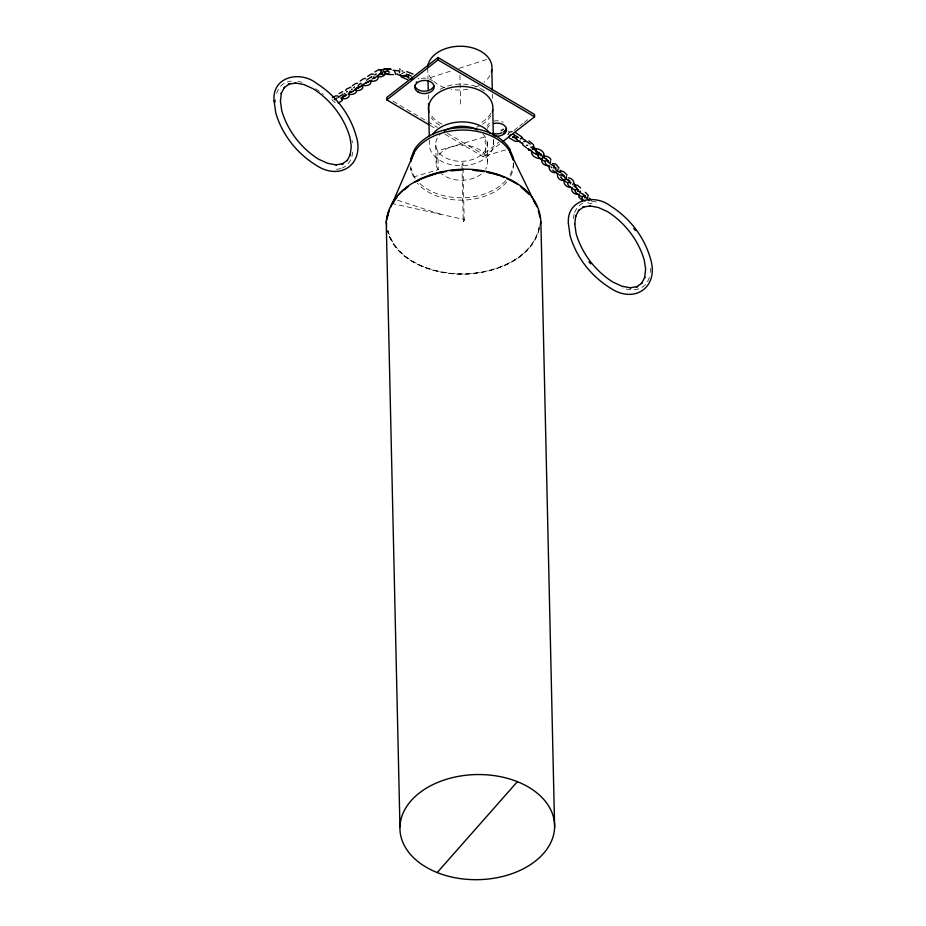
<?xml version="1.0" encoding="UTF-8"?>
<svg xmlns="http://www.w3.org/2000/svg" width="926" height="926" viewBox="0 0 926 926"><rect width="100%" height="100%" fill="white"/><g stroke="black" fill="none" stroke-linecap="round" stroke-linejoin="round"><path stroke-width="0.69" stroke-dasharray="4.63 3.47" d="M539.349 225.851C533.978 257.926 497.146 271.816 468.209 273.818C435.833 275.335 393.376 262.185 386.906 225.898M539.383 228.618C531.142 261.456 492.296 273.841 461.912 274.374C432.893 273.783 396.293 262.232 387.774 231.234M507.506 134.664L509.358 132.372M461.958 165.094L462.896 162.698L464.192 219.439L463.255 221.835L461.912 162.721M463.544 221.789L464.644 219.612L392.67 203.639M444.943 134.166L483.303 156.783L483.256 154.422L499.207 141.979M514.011 130.427L518.572 126.874M519.717 125.982L523.132 123.32M524.266 122.429L527.693 119.767M483.303 156.783L500.399 143.449M509.566 132.337L508.189 133.691L508.872 134.444M430.44 77.587L452.258 70.561M459.076 68.362L487.724 59.137M505.538 149.885L485.56 155.765L485.131 136.84L437.824 150.776L438.253 169.689L414.281 176.75L414.339 179.112L410.843 170.315L410.785 167.953L414.281 176.75A51.578 35.038 -1.3 0 0 418.147 181.797M510.527 131.886L512.958 131.7M510.631 131.92L511.823 131.758M397.532 200.213L440.475 214.242M335.247 102.682L331.531 99.418M587.616 202.574C588.982 203.708 593.659 204.322 592.675 201.417M508.131 131.156L510.191 132.198M418.112 78.212L418.899 78.664M392.913 101.166L437.466 127.429M447.362 133.263L483.256 154.422M430.092 125.415L435.035 128.332M482.99 133.876L485.93 137.951A25.789 17.525 -1.3 0 1 472.781 159.422A25.789 17.525 -1.3 0 1 439.977 153.739L437.026 149.665A25.789 17.525 -1.3 0 1 441.1 133.321M438.253 169.689L437.454 168.578A25.789 17.525 -1.3 0 1 450.615 147.107A25.789 17.525 -1.3 0 1 483.418 152.79L486.37 156.876A25.789 17.525 -1.3 0 1 485.687 169.215M492.4 94.116L492.493 98.399M493.431 139.803L493.558 145.521M487.215 142.43L487.643 161.344M459.921 75.145L460.627 105.969M435.741 145.185L436.169 164.099M427.719 67.864L427.974 79.277M428.333 94.984L428.425 99.267M410.831 166.391L410.843 170.315M649.3 277.395A51.578 27.942 52 0 1 622.608 288.055M573.31 218.767A51.578 27.942 52 0 1 574.259 213.837M574.699 212.54A51.578 27.942 52 0 1 583.866 202.771M591.737 201.474A51.578 27.942 52 0 1 596.876 202.088M650.399 268.378A51.578 27.942 52 0 1 650.249 272.464M490.861 115.646A32.236 21.9 -1.3 0 1 482.446 124.223M480.073 125.589A32.236 21.9 -1.3 0 1 476.543 127.209M439.746 125.253A32.236 21.9 -1.3 0 1 431.342 117.776M490.815 113.273A32.236 21.9 -1.3 0 1 481.126 122.626M441.899 124.038A32.236 21.9 -1.3 0 1 431.296 115.414M440.128 89.324A32.236 21.9 -1.3 0 1 479.344 87.912M480.455 88.468A32.236 21.9 -1.3 0 1 485.49 91.743M340.942 168.474A51.578 27.942 52 0 1 335.675 169.342M275.601 102.439A51.578 27.942 52 0 1 275.647 99.684M276.7 93.422A51.578 27.942 52 0 1 291.377 81.152M297.987 81.419A51.578 27.942 52 0 1 302.026 82.345M315.592 88.746A51.578 27.942 52 0 1 323.382 94.545M351.915 140.127A51.578 27.942 52 0 1 352.389 142.824M352.69 152.049A51.578 27.942 52 0 1 342.134 168.046M539.198 227.669A76.603 52.041 -1.3 0 1 464.308 273.876A76.603 52.041 -1.3 0 1 387.612 230.933M513.525 163.775A51.578 35.038 -1.3 0 1 510.319 176.669M506.649 182.04A51.578 35.038 -1.3 0 1 417.325 183.186M513.467 162.721A51.578 35.038 -1.3 0 1 509.566 175.523M505.723 180.674A51.578 35.038 -1.3 0 1 419.061 182.746M481.219 174.1A25.789 17.525 -1.3 0 1 440.406 172.653M489.958 75.446A32.236 21.9 -1.3 0 1 483.904 82.356M479.17 85.4A32.236 21.9 -1.3 0 1 475.628 87.021M467.827 89.255A32.236 21.9 -1.3 0 1 451.147 89.359M444.63 87.669A32.236 21.9 -1.3 0 1 427.974 72.147M493.269 139.803A32.236 21.9 -1.3 0 1 460.916 165.719A32.236 21.9 -1.3 0 1 429.895 139.826M487.4 128.482A9.665 6.575 -1.3 0 1 489.634 125.404M421.353 78.444A9.665 6.575 -1.3 0 1 432.488 80.909M487.342 126.121A9.665 6.575 -1.3 0 1 489.588 123.042M493.755 121.121A9.665 6.575 -1.3 0 1 503.235 122.313"/><path stroke-width="1.39" d="M522.079 137.743L522.067 138.738M400.356 74.52L401.398 76.985L407.533 79.578M566.469 176.195L566.261 177.341M570.729 183.047L568.147 180.084L568.761 180.281M573.935 183.221C573.993 180.535 571.099 177.919 568.46 177.827M587.767 196.636L587.559 197.794M540.969 155.128L540.726 154.133L535.818 151.065M366.117 82.032L365.701 83.051M387.89 216.371L388.307 212.286L389.557 209.82M522.38 143.067L522.762 144.896L526.408 147.778M532.218 147.257L532.288 146.632M388.225 70.955C389.267 70.376 382.068 72.402 380.841 72.367M345.641 90.517L346.567 89L350.931 87.148M399.951 826.953L386.211 221.615C390.575 184.772 432.627 169.331 465.188 169.203C497.019 169.215 539.036 185.154 540.888 221.962L554.616 827.288A77.367 52.562 -1.3 0 1 437.199 872.57A77.367 52.562 -1.3 0 1 440.035 781.498A77.367 52.562 -1.3 0 1 554.616 827.288M540.286 224.624L540.888 221.962M570.347 183.823L570.277 183.105M585 197.643L584.954 196.902L589.364 200.525M501.105 130.67L503.385 129.281M548.169 161.807L548.308 160.962L546.155 158.844M550.449 162.409L550.53 160.777M551.398 167.675L551.56 167.074M557.938 169.539L558.112 168.949M559.721 175.477L560.195 174.296M345.525 94.846L344.796 95.934M531.732 150.973C530.262 155.684 537.323 159.538 541.467 158.358M522.773 143.843C521.813 142.743 513.016 139.305 517.125 136.724M520.4 138.935L520.62 138.356M389.314 210.873L387.311 216.013A76.603 52.041 -1.3 0 0 386.767 220.075M390.83 207.019L414.304 152.281A51.578 35.038 -1.3 0 1 461.924 130.045A51.578 35.038 -1.3 0 1 509.589 151.065L533.989 201.011A76.603 52.041 -1.3 0 1 535.425 203.523M410.831 161.17L414.304 152.281M373.942 77.865L373.884 76.522M392.67 203.639L396.71 197.423M542.173 158.601C539.916 161.934 544.627 166.472 548.065 165.407M549.662 165.731C547.266 169.308 552.787 174.238 556.329 172.236M557.984 173.532C555.612 177.121 561.098 182.052 564.652 180.049M564.64 180.165C562.371 183.498 567.094 188.036 570.532 186.971M572.604 184.563L572.916 183.973M572.129 187.295C569.872 190.629 574.583 195.166 578.021 194.101M580.104 191.694L580.405 191.103M579.282 193.985L578.877 197.203L582.767 200.803M585.058 197.62L585.429 196.335L583.033 194.043M410.75 79.115C410.415 81.141 414.385 76.511 411.7 78.143M540.228 155.684C540.09 152.443 544.349 159.851 546.294 158.716M543.307 157.142C546.676 152.107 537.358 146.655 533.052 149.514M504.276 132.731C507.309 129.327 503.663 135.509 504.091 133.02M380.968 73.721L380.841 71.869M360.237 81.002L363.467 78.733L365.666 78.409M353.443 90.979L355.723 88.942M375.123 77.796L376.87 76.175M532.832 149.109L533.874 147.5L533.515 144.896M437.199 872.57L517.379 781.671M359.288 86.905L357.853 88.34M371.245 77.414L371.777 76.719L367.68 79.312M352.389 85.678L355.422 83.653M367.657 76.349L371.025 74.196L373.687 74.126M360.04 86.882L358.235 88.225L356.73 87.762M374.868 71.904L378.757 69.577L381.767 69.948M399.384 72.853L399.731 70.932L393.041 70.318M367.784 82.24L369.08 81.048M375.018 77.83L372.518 78.664M380.609 74.103L380.03 74.693M404.187 189.807L408.389 186.496M343.095 96.026L344.622 96.107M353.165 91.188C353.292 90.204 351.672 93.619 349.82 91.338M566.075 178.938L566.666 178.186L565.219 179.424M548.076 160.615L547.266 161.193M542.752 157.86C545.113 154.908 549.373 156.529 550.912 159.538M557.07 171.761L557.753 171.125M346.856 94.718L344.229 96.501M359.994 86.917L361.603 85.505M416.827 81.916L416.202 82.379M562.846 174.782L561.434 175.292M343.164 97.473L341.381 98.862M359.635 84.231L359.08 84.694A5.672 0.729 -37.5 0 0 358.038 85.643M363.71 84.972L361.534 86.639M371.743 80.053L369.972 81.442M339.09 96.732L343.083 94.139M374.903 74.902L376.269 73.883M502.679 141.678L534.58 116.792L534.522 114.43L437.998 57.528L386.721 97.519L386.779 99.881L428.854 124.686M386.779 99.881L438.044 59.901L437.998 57.528M504.161 131.758L505.538 130.3M346.532 92.068L347.366 91.477M353.755 87.657L354.589 87.067M341.578 97.589L344.518 95.748M360.168 83.803L361.001 83.213M348.489 93.352L351.649 91.396L350.132 91.489M362.135 85.088L365.064 83.247M377.403 75.758L380.331 73.918M339.055 93.607L342.632 91.616M536.235 152.2L537.497 151.852L530.806 147.13M538.423 153.959L539.082 152.269M380.192 70.515L384.603 68.86L390.818 69.45M559.246 172.155L559.999 171.68M332.422 97.647L335.721 95.853L337.874 95.957M334.367 99.557L336.67 98.156M356.302 88.537L358.883 86.986L357.76 87.183M368.212 81.916L365.805 83.224M416.526 181.589L421.191 178.787L439.202 172.595L446.228 171.576M388.816 73.467L382.415 74.659M409.003 75.018L407.834 76.314L408.829 78.328M561.272 175.766L564.316 175.824M523.653 141.528L526.524 141.389L530.309 144.155M520.123 141.076L515.423 141.435L509.231 137.951M574.132 185.431L577.326 185.131L580.671 188.036M384.51 69.01L390.992 69.114M338.256 103.041L342.331 100.483L341.173 97.624M552.44 163.578L555.669 164.029L559.003 168.023M397.393 73.964L395.344 74.207M538.064 154.098L534.001 153.288L528.41 148.762M553.285 167.803L555.982 168.011M510.758 134.432L509.034 136.342M530.899 150.197L528.561 150.325M527.716 145.324L526.5 145.394M512.807 137.476L514.381 136.654L514.405 135.393M451.853 170.766L463.174 169.909M561.04 171.287L562.858 171.31M393.376 74.589L388.515 74.508L384.614 72.425M356.279 83.352L357.633 83.328M473.163 170.268L484.298 171.669M389.591 72.193L387.184 70.943M576.03 189.737C571.932 190.224 562.557 181.091 570.96 182.457M553.794 165.847L553.169 165.638L555.01 167.317M576.25 187.411L575.636 187.202L577.465 188.881M577.801 189.39C570.393 189.101 579.502 196.81 582.952 196.775M517.148 139.282L512.622 136.84M486.995 172.271L497.829 174.678L504.219 177.526M406.757 71.626L413.042 74.057M541.027 154.029C533.307 152.501 540.645 160.719 544.569 160.974M548.493 160.892C542.381 159.006 545.588 166.067 549.72 166.796M553.933 165.777L551.086 164.515M569.745 180.709C563.899 178.822 564.987 176.727 561.735 173.602M576.4 187.341L574.108 186.404M585.614 196.266C581.401 194.24 580.625 199.923 585.07 200.977M398.053 74.798L404.477 76.441L406.167 75.677L406.387 74.138L411.294 76.094M355.804 90.181C358.455 91.662 364.89 89 362.298 85.69M401.977 70.839L402.741 71.117M567.858 182.758L564.212 180.894L560.577 177.063M399.592 68.987L400.182 69.311M403.944 75.376L408.829 77.344M379.209 73.987C380.748 75.735 382.716 72.078 382.345 73.64M377.403 76.025C380.69 78.872 389.128 73.941 383.48 70.804M370.192 80.458C372.784 82.657 380.273 80.041 377.565 76.36M348.512 93.653C351.371 96.165 359.508 92.473 355.318 88.977M341.289 98.063C343.882 100.251 351.371 97.635 348.662 93.954M560.346 172.537L558.112 171.322M506.777 178.672L514.439 182.098L517.727 184.621M557.996 174.319L552.741 170.129M582.199 193.835L581.042 193.198M362.124 84.393C364.589 87.287 373.12 84.845 370.342 80.77M527.461 148.588L528.075 148.936M515.134 132.406L521.755 136.863M513.293 134.409L518.548 137.557M543.342 155.059L545.113 156.262M438.044 59.901L534.58 116.792M563.471 171.507L567.071 174.968M522.079 138.194L525.667 140.59M535.078 153.346L538.11 155.383M573.993 183.904L575.046 184.679M381.315 72.309L381.755 72.888M522.114 188.001L529.186 194.425M533.92 147.35L536.281 149.387M528.908 140.868L532.844 144.155M589.26 198.129L591.355 200.085M585.29 192.284L588.461 195.618M560.068 170.245L561.735 171.842M550.264 163.89L547.96 161.957M557.753 171.021C554.257 169.111 555.75 169.053 555.774 168.15M580.22 192.585L577.778 190.235L577.581 191.346L578.264 189.645M335.247 99.661L334.668 98.989M533.978 201.046L537.138 207.019M394.661 71.522L395.275 73.027M410.785 161.413L410.774 158.797L414.246 149.919A51.578 35.038 -1.3 0 1 461.866 127.672A51.578 35.038 -1.3 0 1 509.543 148.704L513.027 157.501A51.578 35.038 -1.3 0 1 513.398 160.094M538.284 211.024L540.194 217.679M386.211 221.615L386.674 224.474M513.027 157.501L513.085 159.862L509.589 151.065L509.543 148.704M491.845 69.855L492.296 89.834M492.748 109.824L493.338 135.52M428.009 80.712L428.229 90.702M428.53 103.55L429.27 136.388M515.909 137.824L515.909 138.449M590.626 263.91A51.578 27.942 52 0 1 588.959 261.78M633.778 228.375A51.578 27.942 52 0 1 635.421 230.539M428.888 112.347A32.236 21.9 -1.3 0 1 461.241 86.431A32.236 21.9 -1.3 0 1 492.262 112.324M351.625 89.498A5.672 0.729 -37.5 0 1 352.123 89.035M402.011 73.756A3.287 2.026 -6.2 0 1 402.428 73.281M403.748 72.564A3.287 2.026 -6.2 0 1 404.546 72.367M337.978 97.681A5.672 0.729 -37.5 0 1 338.534 97.195M366.569 80.261A5.672 0.729 -37.5 0 1 367.113 79.775M344.391 93.908A5.672 0.729 -37.5 0 1 344.9 93.445M392.462 202.829A76.603 52.041 -1.3 0 1 407.88 186.554M413.991 182.584A76.603 52.041 -1.3 0 1 424.235 177.526M429.687 175.465A76.603 52.041 -1.3 0 1 443.369 171.819M450.383 170.685A76.603 52.041 -1.3 0 1 457.444 170.002M473.186 170.106A76.603 52.041 -1.3 0 1 477.411 170.511M487.157 172.097A76.603 52.041 -1.3 0 1 492.505 173.37M493.905 173.764A76.603 52.041 -1.3 0 1 498.084 175.06M512.414 181.322A76.603 52.041 -1.3 0 1 514.937 182.792M520.806 186.797A76.603 52.041 -1.3 0 1 526.118 191.335M427.685 66.429A32.236 21.9 -1.3 0 1 464.528 46.416A32.236 21.9 -1.3 0 1 491.347 72.124M444.063 131.098A25.789 17.525 -1.3 0 1 477.538 129.906M432.639 134.386A32.236 21.9 -1.3 0 1 461.206 121.908A32.236 21.9 -1.3 0 1 490.074 133.356M493.813 123.482A9.665 6.575 -1.3 0 1 506.522 129.154A9.665 6.575 -1.3 0 1 494.947 136.134M433.9 85.829A9.665 6.575 -1.3 0 1 423.749 91.199A9.665 6.575 -1.3 0 1 414.767 85.157M506.302 128.506A9.665 6.575 -1.3 0 1 504.057 131.585M502.158 132.731A9.665 6.575 -1.3 0 1 492.505 133.24M274.05 100.795L275.74 112.822C281.921 134.038 296.227 152.605 314.852 164.411L315.21 164.631C340.166 182.052 365.411 163.937 355.908 135.08C349.715 113.863 335.42 95.297 316.785 83.49L316.437 83.271C300.117 70.364 271.874 76.488 274.05 100.795M280.428 101.015L281.4 93.063L281.122 93.665L284.548 87.229L284.074 87.738L289.653 83.78L288.356 84.254L295.788 83.027L295.151 82.935L303.959 84.567L313.138 88.746C330.64 99.834 344.078 117.278 349.889 137.21L351.278 146.308L350.236 154.839L350.526 154.237L347.088 160.684L347.574 160.163L341.983 164.122L343.291 163.647L335.849 164.874L336.497 164.967L327.677 163.335L318.498 159.156C300.996 148.067 287.569 130.624 281.759 110.703L280.428 101.015M568.414 223.71L570.092 235.736C576.285 256.953 590.58 275.52 609.215 287.326L609.563 287.546C634.518 304.967 659.775 286.852 650.26 257.995C644.079 236.778 629.773 218.212 611.148 206.405L610.79 206.185C594.48 193.279 566.237 199.403 568.414 223.71M574.78 223.93L575.764 215.978L575.474 216.58L578.912 210.144L578.426 210.653L584.017 206.695L582.709 207.169L590.151 205.942L589.503 205.85L598.323 207.482L607.502 211.66C625.004 222.749 638.431 240.193 644.241 260.125L645.63 269.223L644.6 277.754L644.878 277.152L641.452 283.587L641.926 283.078L636.347 287.037L637.644 286.562L630.212 287.789L630.849 287.882L622.04 286.25L612.862 282.071C595.36 270.982 581.922 253.539 576.111 233.607L574.78 223.93M418.066 91.998A9.665 6.575 -1.3 0 0 433.947 88.201A9.665 6.575 -1.3 0 0 421.411 80.805A9.665 6.575 -1.3 0 0 418.066 91.998"/></g></svg>
